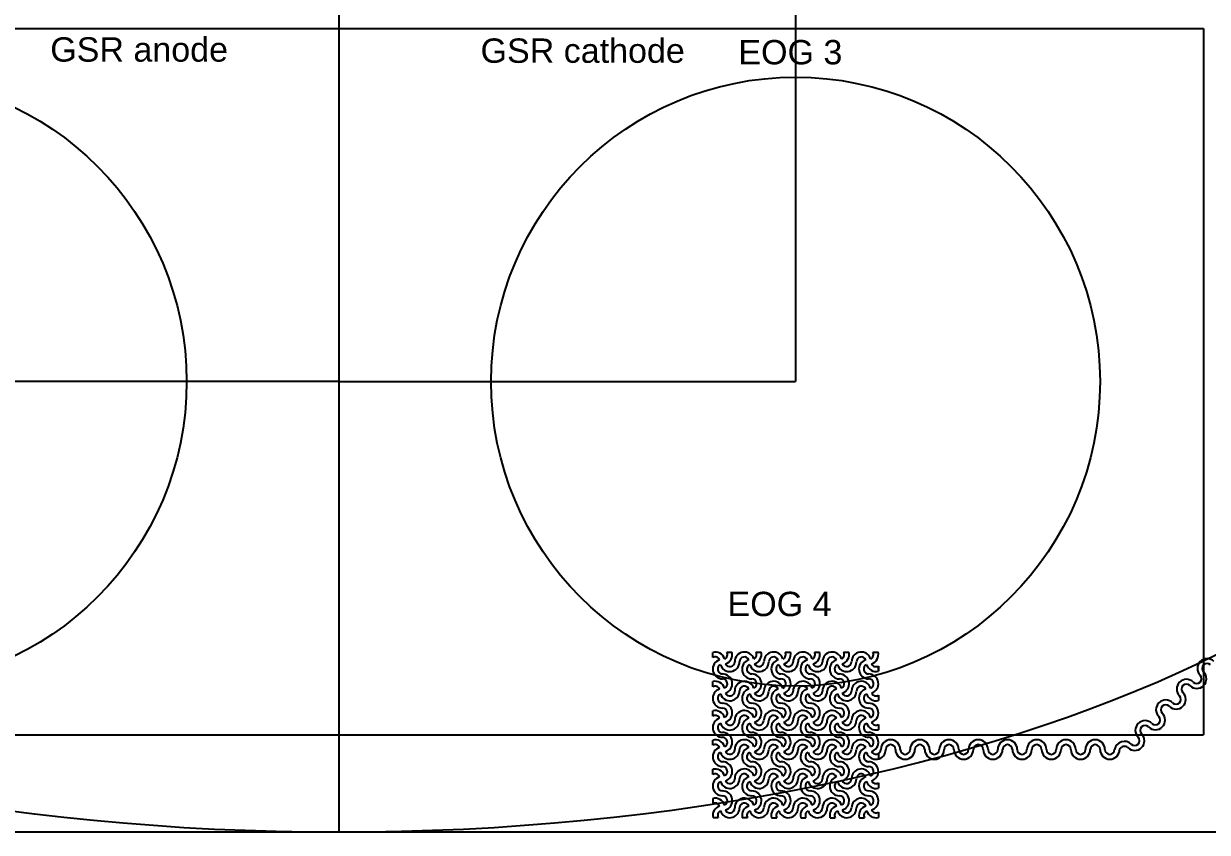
# Model space of a CAD drawing. Header units: millimetres. Extents: x 52779 to 53000, y 16171 to 16272.
# Drawn here: x 52853.4 to 52950.6, y 16171 to 16237.4 of the extents above; entities that cross this region are included whole.
import ezdxf

# ---------------------------------------------------------------- set-up
doc = ezdxf.new("R2010")
doc.units = ezdxf.units.MM
doc.header["$MEASUREMENT"] = 0
doc.layers.get('0').update_dxf_attribs({"color": 6})
doc.layers.add('MASK_1', color=255, linetype='Continuous')
doc.styles.get("Standard").update_dxf_attribs({"font": 'Arial.ttf'})

msp = doc.modelspace()

# ---------------------------------------------------------------- linework, layer by layer
for p, q in [((52879.271, 16266.044), (52879.271, 16171.044)), ((52916.771, 16266.044), (52916.771, 16208.044)), ((52808.271, 16237.044), (52950.271, 16237.044)), ((52950.271, 16237.044), (52950.271, 16179.044)), ((52879.271, 16208.044), (52841.771, 16208.044)), ((52879.271, 16208.044), (52916.771, 16208.044)), ((52808.271, 16179.044), (52950.271, 16179.044))]:
    msp.add_line(p, q)
at = {"color": 0}
for p, q in [((52909.971, 16185.391), (52909.971, 16185.819)), ((52911.118, 16185.844), (52911.546, 16185.844)), ((52913.518, 16185.844), (52913.946, 16185.844)), ((52915.918, 16185.844), (52916.346, 16185.844)), ((52918.318, 16185.844), (52918.746, 16185.844)), ((52920.718, 16185.844), (52921.146, 16185.844)), ((52923.118, 16185.844), (52923.546, 16185.844)), ((52923.571, 16184.27), (52923.571, 16184.698)), ((52923.571, 16184.698), (52923.571, 16184.27)), ((52909.971, 16182.991), (52909.971, 16183.419)), ((52923.571, 16182.298), (52923.571, 16181.87)), ((52909.971, 16180.591), (52909.971, 16181.019)), ((52923.571, 16179.898), (52923.571, 16179.47)), ((52909.971, 16178.191), (52909.971, 16178.619)), ((52923.571, 16177.498), (52923.571, 16177.07)), ((52909.971, 16175.791), (52909.971, 16176.219)), ((52923.571, 16176.044), (52923.571, 16175.96)), ((52923.571, 16175.098), (52923.571, 16174.67)), ((52909.971, 16173.819), (52909.971, 16173.391)), ((52910.425, 16172.244), (52909.997, 16172.244)), ((52912.825, 16172.244), (52912.397, 16172.244)), ((52914.797, 16172.244), (52915.225, 16172.244)), ((52917.197, 16172.244), (52917.625, 16172.244)), ((52919.597, 16172.244), (52920.025, 16172.244)), ((52921.997, 16172.244), (52922.425, 16172.244)), ((52923.571, 16172.698), (52923.571, 16172.27))]:
    msp.add_line(p, q, dxfattribs=at)
msp.add_lwpolyline([(52779.271, 16266.044), (52979.271, 16266.044), (52979.271, 16171.044), (52779.271, 16171.044)], close=True)
for centre in [(52841.771, 16208.044), (52916.771, 16208.044)]:
    msp.add_circle(centre, 25)
msp.add_ellipse((52879.271, 16218.544), major_axis=(100, 0), ratio=0.475)
at = {"layer": 'MASK_1'}
for centre, radius, start, end in [((52910.171, 16185.044), 0.8, 17.11443, 104.47751), ((52910.171, 16185.044), 0.4, 24.29519, 120), ((52910.771, 16185.644), 0.4, 294.29519, 30), ((52910.771, 16185.644), 0.8, 287.11443, 14.47751), ((52912.571, 16185.044), 0.8, 17.11443, 180), ((52912.571, 16185.044), 0.4, 24.29519, 180), ((52913.171, 16185.644), 0.4, 294.29519, 30), ((52913.171, 16185.644), 0.8, 287.11443, 14.47751), ((52914.971, 16185.044), 0.8, 17.11443, 180), ((52914.971, 16185.044), 0.4, 24.29519, 180), ((52915.571, 16185.644), 0.4, 294.29519, 30), ((52915.571, 16185.644), 0.8, 287.11443, 14.47751), ((52917.371, 16185.044), 0.8, 17.11443, 180), ((52917.371, 16185.044), 0.4, 24.29519, 180), ((52917.971, 16185.644), 0.4, 294.29519, 30), ((52917.971, 16185.644), 0.8, 287.11443, 14.47751), ((52919.771, 16185.044), 0.8, 17.11443, 180), ((52919.771, 16185.044), 0.4, 24.29519, 180), ((52920.371, 16185.644), 0.4, 294.29519, 30), ((52920.371, 16185.644), 0.8, 287.11443, 14.47751), ((52922.171, 16185.044), 0.8, 17.11443, 180), ((52922.171, 16185.044), 0.4, 24.29519, 180), ((52922.771, 16185.644), 0.4, 294.29519, 30), ((52922.771, 16185.644), 0.8, 287.11443, 14.47751), ((52910.771, 16184.444), 0.8, 107.11443, 270), ((52910.771, 16184.444), 0.4, 114.29519, 270), ((52911.371, 16185.044), 0.8, 197.11443, 0), ((52911.371, 16185.044), 0.4, 204.29519, 0), ((52913.171, 16184.444), 0.8, 107.11443, 270), ((52913.171, 16184.444), 0.4, 114.29519, 270), ((52913.771, 16185.044), 0.8, 197.11443, 0), ((52913.771, 16185.044), 0.4, 204.29519, 0), ((52915.571, 16184.444), 0.8, 107.11443, 270), ((52915.571, 16184.444), 0.4, 114.29519, 270), ((52916.171, 16185.044), 0.8, 197.11443, 0), ((52916.171, 16185.044), 0.4, 204.29519, 0), ((52917.971, 16184.444), 0.8, 107.11443, 270), ((52917.971, 16184.444), 0.4, 114.29519, 270), ((52918.571, 16185.044), 0.8, 197.11443, 0), ((52918.571, 16185.044), 0.4, 204.29519, 0), ((52920.371, 16184.444), 0.8, 107.11443, 270), ((52920.371, 16184.444), 0.4, 114.29519, 270), ((52920.971, 16185.044), 0.8, 197.11443, 0), ((52920.971, 16185.044), 0.4, 204.29519, 0), ((52922.771, 16184.444), 0.8, 107.11443, 270), ((52922.771, 16184.444), 0.4, 114.29519, 270), ((52923.371, 16185.044), 0.8, 197.11443, 284.47751), ((52923.371, 16185.044), 0.4, 204.29519, 300), ((52950.56, 16184.505), 0.8, 45, 225), ((52950.56, 16184.505), 0.4, 45, 225), ((52910.171, 16182.644), 0.8, 17.11443, 104.47751), ((52910.771, 16183.244), 0.8, 287.11443, 90), ((52910.771, 16183.244), 0.4, 294.29519, 90), ((52912.571, 16182.644), 0.8, 17.11443, 180), ((52913.171, 16183.244), 0.8, 287.11443, 90), ((52913.171, 16183.244), 0.4, 294.29519, 90), ((52914.971, 16182.644), 0.8, 17.11443, 180), ((52915.571, 16183.244), 0.8, 287.11443, 90), ((52915.571, 16183.244), 0.4, 294.29519, 90), ((52917.371, 16182.644), 0.8, 17.11443, 180), ((52917.971, 16183.244), 0.8, 287.11443, 90), ((52917.971, 16183.244), 0.4, 294.29519, 90), ((52919.771, 16182.644), 0.8, 17.11443, 180), ((52920.371, 16183.244), 0.8, 287.11443, 90), ((52920.371, 16183.244), 0.4, 294.29519, 90), ((52922.171, 16182.644), 0.8, 17.11443, 180), ((52922.771, 16183.244), 0.8, 287.11443, 90), ((52922.771, 16183.244), 0.4, 294.29519, 90), ((52948.863, 16182.808), 0.8, 45, 225), ((52949.711, 16183.657), 0.8, 225, 45), ((52949.711, 16183.657), 0.4, 225, 45), ((52910.171, 16182.644), 0.4, 24.29519, 120), ((52910.771, 16182.044), 0.8, 107.11443, 270), ((52911.371, 16182.644), 0.8, 197.11443, 0), ((52911.371, 16182.644), 0.4, 204.29519, 0), ((52912.571, 16182.644), 0.4, 24.29519, 180), ((52913.171, 16182.044), 0.8, 107.11443, 270), ((52913.771, 16182.644), 0.8, 197.11443, 0), ((52913.771, 16182.644), 0.4, 204.29519, 0), ((52914.971, 16182.644), 0.4, 24.29519, 180), ((52915.571, 16182.044), 0.8, 107.11443, 270), ((52916.171, 16182.644), 0.8, 197.11443, 0), ((52916.171, 16182.644), 0.4, 204.29519, 0), ((52917.371, 16182.644), 0.4, 24.29519, 180), ((52917.971, 16182.044), 0.8, 107.11443, 270), ((52918.571, 16182.644), 0.8, 197.11443, 0), ((52918.571, 16182.644), 0.4, 204.29519, 0), ((52919.771, 16182.644), 0.4, 24.29519, 180), ((52920.371, 16182.044), 0.8, 107.11443, 270), ((52920.971, 16182.644), 0.8, 197.11443, 0), ((52920.971, 16182.644), 0.4, 204.29519, 0), ((52922.171, 16182.644), 0.4, 24.29519, 180), ((52922.771, 16182.044), 0.8, 107.11443, 270), ((52923.371, 16182.644), 0.4, 204.29519, 300), ((52948.014, 16181.96), 0.8, 225, 45), ((52948.863, 16182.808), 0.4, 45, 225), ((52910.771, 16182.044), 0.4, 114.29519, 270), ((52910.771, 16180.844), 0.8, 287.11443, 90), ((52913.171, 16182.044), 0.4, 114.29519, 270), ((52913.171, 16180.844), 0.8, 287.11443, 90), ((52915.571, 16182.044), 0.4, 114.29519, 270), ((52915.571, 16180.844), 0.8, 287.11443, 90), ((52917.971, 16182.044), 0.4, 114.29519, 270), ((52917.971, 16180.844), 0.8, 287.11443, 90), ((52920.371, 16182.044), 0.4, 114.29519, 270), ((52920.371, 16180.844), 0.8, 287.11443, 90), ((52922.771, 16182.044), 0.4, 114.29519, 270), ((52923.371, 16182.644), 0.8, 197.11443, 284.47751), ((52922.771, 16180.844), 0.8, 287.11443, 90), ((52947.165, 16181.111), 0.8, 45, 225), ((52947.165, 16181.111), 0.4, 45, 225), ((52948.014, 16181.96), 0.4, 225, 45), ((52910.171, 16180.244), 0.8, 17.11443, 104.47751), ((52910.171, 16180.244), 0.4, 24.29519, 120), ((52910.771, 16180.844), 0.4, 294.29519, 90), ((52912.571, 16180.244), 0.8, 17.11443, 180), ((52912.571, 16180.244), 0.4, 24.29519, 180), ((52913.171, 16180.844), 0.4, 294.29519, 90), ((52914.971, 16180.244), 0.8, 17.11443, 180), ((52914.971, 16180.244), 0.4, 24.29519, 180), ((52915.571, 16180.844), 0.4, 294.29519, 90), ((52917.371, 16180.244), 0.8, 17.11443, 180), ((52917.371, 16180.244), 0.4, 24.29519, 180), ((52917.971, 16180.844), 0.4, 294.29519, 90), ((52919.771, 16180.244), 0.8, 17.11443, 180), ((52919.771, 16180.244), 0.4, 24.29519, 180), ((52920.371, 16180.844), 0.4, 294.29519, 90), ((52922.171, 16180.244), 0.8, 17.11443, 180), ((52922.171, 16180.244), 0.4, 24.29519, 180), ((52922.771, 16180.844), 0.4, 294.29519, 90), ((52946.317, 16180.263), 0.8, 225, 45), ((52946.317, 16180.263), 0.4, 225, 45), ((52910.771, 16179.644), 0.8, 107.11443, 270), ((52910.771, 16179.644), 0.4, 114.29519, 270), ((52911.371, 16180.244), 0.8, 197.11443, 0), ((52911.371, 16180.244), 0.4, 204.29519, 0), ((52913.171, 16179.644), 0.8, 107.11443, 270), ((52913.171, 16179.644), 0.4, 114.29519, 270), ((52913.771, 16180.244), 0.8, 197.11443, 0), ((52913.771, 16180.244), 0.4, 204.29519, 0), ((52915.571, 16179.644), 0.8, 107.11443, 270), ((52915.571, 16179.644), 0.4, 114.29519, 270), ((52916.171, 16180.244), 0.8, 197.11443, 0), ((52916.171, 16180.244), 0.4, 204.29519, 0), ((52917.971, 16179.644), 0.8, 107.11443, 270), ((52917.971, 16179.644), 0.4, 114.29519, 270), ((52918.571, 16180.244), 0.8, 197.11443, 0), ((52918.571, 16180.244), 0.4, 204.29519, 0), ((52920.371, 16179.644), 0.8, 107.11443, 270), ((52920.371, 16179.644), 0.4, 114.29519, 270), ((52920.971, 16180.244), 0.8, 197.11443, 0), ((52920.971, 16180.244), 0.4, 204.29519, 0), ((52922.771, 16179.644), 0.8, 107.11443, 270), ((52922.771, 16179.644), 0.4, 114.29519, 270), ((52923.371, 16180.244), 0.8, 197.11443, 284.47751), ((52923.371, 16180.244), 0.4, 204.29519, 300), ((52945.468, 16179.414), 0.8, 45, 225), ((52945.468, 16179.414), 0.4, 45, 225), ((52910.171, 16177.844), 0.8, 17.11443, 104.47751), ((52910.771, 16178.444), 0.8, 287.11443, 90), ((52910.771, 16178.444), 0.4, 294.29519, 90), ((52912.571, 16177.844), 0.8, 17.11443, 180), ((52913.171, 16178.444), 0.8, 287.11443, 90), ((52913.171, 16178.444), 0.4, 294.29519, 90), ((52914.971, 16177.844), 0.8, 17.11443, 180), ((52915.571, 16178.444), 0.8, 287.11443, 90), ((52915.571, 16178.444), 0.4, 294.29519, 90), ((52917.371, 16177.844), 0.8, 17.11443, 180), ((52917.971, 16178.444), 0.8, 287.11443, 90), ((52917.971, 16178.444), 0.4, 294.29519, 90), ((52919.771, 16177.844), 0.8, 17.11443, 180), ((52920.371, 16178.444), 0.8, 287.11443, 90), ((52920.371, 16178.444), 0.4, 294.29519, 90), ((52922.171, 16177.844), 0.8, 17.11443, 180), ((52922.771, 16178.444), 0.8, 287.11443, 90), ((52922.771, 16178.444), 0.4, 294.29519, 90), ((52924.571, 16177.844), 0.8, 0, 180), ((52926.971, 16177.844), 0.8, 0, 180), ((52929.371, 16177.844), 0.8, 0, 180), ((52931.771, 16177.844), 0.8, 0, 180), ((52934.171, 16177.844), 0.8, 0, 180), ((52936.571, 16177.844), 0.8, 0, 180), ((52938.971, 16177.844), 0.8, 0, 180), ((52941.371, 16177.844), 0.8, 0, 180), ((52944.62, 16178.566), 0.8, 225, 45), ((52944.62, 16178.566), 0.4, 225, 45), ((52910.171, 16177.844), 0.4, 24.29519, 120), ((52910.771, 16177.244), 0.8, 107.11443, 270), ((52910.771, 16177.244), 0.4, 114.29519, 270), ((52911.371, 16177.844), 0.8, 197.11443, 0), ((52911.371, 16177.844), 0.4, 204.29519, 0), ((52912.571, 16177.844), 0.4, 24.29519, 180), ((52913.171, 16177.244), 0.8, 107.11443, 270), ((52913.171, 16177.244), 0.4, 114.29519, 270), ((52913.771, 16177.844), 0.8, 197.11443, 0), ((52913.771, 16177.844), 0.4, 204.29519, 0), ((52914.971, 16177.844), 0.4, 24.29519, 180), ((52915.571, 16177.244), 0.8, 107.11443, 270), ((52915.571, 16177.244), 0.4, 114.29519, 270), ((52916.171, 16177.844), 0.8, 197.11443, 0), ((52916.171, 16177.844), 0.4, 204.29519, 0), ((52917.371, 16177.844), 0.4, 24.29519, 180), ((52917.971, 16177.244), 0.8, 107.11443, 270), ((52917.971, 16177.244), 0.4, 114.29519, 270), ((52918.571, 16177.844), 0.8, 197.11443, 0), ((52918.571, 16177.844), 0.4, 204.29519, 0), ((52919.771, 16177.844), 0.4, 24.29519, 180), ((52920.371, 16177.244), 0.8, 107.11443, 270), ((52920.371, 16177.244), 0.4, 114.29519, 270), ((52920.971, 16177.844), 0.8, 197.11443, 0), ((52920.971, 16177.844), 0.4, 204.29519, 0), ((52922.171, 16177.844), 0.4, 24.29519, 180), ((52922.771, 16177.244), 0.8, 107.11443, 270), ((52922.771, 16177.244), 0.4, 114.29519, 270), ((52923.371, 16177.844), 0.8, 197.11443, 0), ((52923.371, 16177.844), 0.4, 204.29519, 0), ((52924.571, 16177.844), 0.4, 0, 180), ((52925.771, 16177.844), 0.8, 180, 0), ((52925.771, 16177.844), 0.4, 180, 0), ((52926.971, 16177.844), 0.4, 0, 180), ((52928.171, 16177.844), 0.8, 180, 0), ((52928.171, 16177.844), 0.4, 180, 0), ((52929.371, 16177.844), 0.4, 0, 180), ((52930.571, 16177.844), 0.8, 180, 0), ((52930.571, 16177.844), 0.4, 180, 0), ((52931.771, 16177.844), 0.4, 0, 180), ((52932.971, 16177.844), 0.8, 180, 0), ((52932.971, 16177.844), 0.4, 180, 0), ((52934.171, 16177.844), 0.4, 0, 180), ((52935.371, 16177.844), 0.8, 180, 0), ((52935.371, 16177.844), 0.4, 180, 0), ((52936.571, 16177.844), 0.4, 0, 180), ((52937.771, 16177.844), 0.8, 180, 0), ((52937.771, 16177.844), 0.4, 180, 0), ((52938.971, 16177.844), 0.4, 0, 180), ((52940.171, 16177.844), 0.8, 180, 0), ((52940.171, 16177.844), 0.4, 180, 0), ((52941.371, 16177.844), 0.4, 0, 180), ((52942.571, 16177.844), 0.8, 180, 0), ((52942.571, 16177.844), 0.4, 180, 0), ((52943.771, 16177.699), 0.813, 45.91821, 169.68764), ((52943.771, 16177.665), 0.438, 49.8039, 155.88701), ((52910.771, 16176.044), 0.8, 287.11443, 90), ((52913.171, 16176.044), 0.8, 287.11443, 90), ((52915.571, 16176.044), 0.8, 287.11443, 90), ((52917.971, 16176.044), 0.8, 287.11443, 90), ((52920.371, 16176.044), 0.8, 287.11443, 90), ((52922.771, 16176.044), 0.8, 287.11443, 90), ((52910.171, 16175.444), 0.8, 17.11443, 104.47751), ((52910.171, 16175.444), 0.4, 24.29519, 120), ((52910.771, 16176.044), 0.4, 294.29519, 90), ((52912.571, 16175.444), 0.8, 17.11443, 180), ((52912.571, 16175.444), 0.4, 24.29519, 180), ((52913.171, 16176.044), 0.4, 294.29519, 90), ((52914.971, 16175.444), 0.8, 17.11443, 180), ((52914.971, 16175.444), 0.4, 24.29519, 180), ((52915.571, 16176.044), 0.4, 294.29519, 90), ((52917.371, 16175.444), 0.8, 17.11443, 180), ((52917.371, 16175.444), 0.4, 24.29519, 180), ((52917.971, 16176.044), 0.4, 294.29519, 90), ((52919.771, 16175.444), 0.8, 17.11443, 180), ((52919.771, 16175.444), 0.4, 24.29519, 180), ((52920.371, 16176.044), 0.4, 294.29519, 90), ((52922.171, 16175.444), 0.8, 17.11443, 180), ((52922.171, 16175.444), 0.4, 24.29519, 180), ((52922.771, 16176.044), 0.4, 294.29519, 90), ((52910.771, 16174.844), 0.8, 107.11443, 270), ((52910.771, 16174.844), 0.4, 114.29519, 270), ((52911.371, 16175.444), 0.8, 197.11443, 0), ((52911.371, 16175.444), 0.4, 204.29519, 0), ((52913.171, 16174.844), 0.8, 107.11443, 270), ((52913.171, 16174.844), 0.4, 114.29519, 270), ((52913.771, 16175.444), 0.8, 197.11443, 0), ((52913.771, 16175.444), 0.4, 204.29519, 0), ((52915.571, 16174.844), 0.8, 107.11443, 270), ((52915.571, 16174.844), 0.4, 114.29519, 270), ((52916.171, 16175.444), 0.8, 197.11443, 0), ((52916.171, 16175.444), 0.4, 204.29519, 0), ((52917.971, 16174.844), 0.8, 107.11443, 270), ((52917.971, 16174.844), 0.4, 114.29519, 270), ((52918.571, 16175.444), 0.8, 197.11443, 0), ((52918.571, 16175.444), 0.4, 204.29519, 0), ((52920.371, 16174.844), 0.8, 107.11443, 270), ((52920.371, 16174.844), 0.4, 114.29519, 270), ((52920.971, 16175.444), 0.8, 197.11443, 0), ((52920.971, 16175.444), 0.4, 204.29519, 0), ((52922.771, 16174.844), 0.8, 107.11443, 270), ((52922.771, 16174.844), 0.4, 114.29519, 270), ((52923.371, 16175.444), 0.8, 197.11443, 284.47751), ((52923.371, 16175.444), 0.4, 204.29519, 300), ((52910.171, 16173.044), 0.8, 17.11443, 104.47751), ((52910.771, 16173.644), 0.8, 287.11443, 90), ((52910.771, 16173.644), 0.4, 294.29519, 90), ((52912.571, 16173.044), 0.8, 17.11443, 180), ((52913.171, 16173.644), 0.8, 287.11443, 90), ((52913.171, 16173.644), 0.4, 294.29519, 90), ((52914.971, 16173.044), 0.8, 17.11443, 180), ((52915.571, 16173.644), 0.8, 287.11443, 90), ((52915.571, 16173.644), 0.4, 294.29519, 90), ((52917.371, 16173.044), 0.8, 17.11443, 180), ((52917.971, 16173.644), 0.8, 287.11443, 90), ((52917.971, 16173.644), 0.4, 294.29519, 90), ((52919.771, 16173.044), 0.8, 17.11443, 180), ((52920.371, 16173.644), 0.8, 287.11443, 90), ((52920.371, 16173.644), 0.4, 294.29519, 90), ((52922.171, 16173.044), 0.8, 17.11443, 180), ((52922.771, 16173.644), 0.8, 287.11443, 90), ((52922.771, 16173.644), 0.4, 294.29519, 90), ((52910.171, 16173.044), 0.4, 24.29519, 120), ((52910.771, 16172.444), 0.8, 107.11443, 194.47751), ((52910.771, 16172.444), 0.4, 114.29519, 210), ((52911.371, 16173.044), 0.8, 197.11443, 0), ((52911.371, 16173.044), 0.4, 204.29519, 0), ((52912.571, 16173.044), 0.4, 24.29519, 180), ((52913.171, 16172.444), 0.8, 107.11443, 194.47751), ((52913.171, 16172.444), 0.4, 114.29519, 210), ((52913.771, 16173.044), 0.8, 197.11443, 0), ((52913.771, 16173.044), 0.4, 204.29519, 0), ((52914.971, 16173.044), 0.4, 24.29519, 180), ((52915.571, 16172.444), 0.8, 107.11443, 194.47751), ((52915.571, 16172.444), 0.4, 114.29519, 210), ((52916.171, 16173.044), 0.8, 197.11443, 0), ((52916.171, 16173.044), 0.4, 204.29519, 0), ((52917.371, 16173.044), 0.4, 24.29519, 180), ((52917.971, 16172.444), 0.8, 107.11443, 194.47751), ((52917.971, 16172.444), 0.4, 114.29519, 210), ((52918.571, 16173.044), 0.8, 197.11443, 0), ((52918.571, 16173.044), 0.4, 204.29519, 0), ((52919.771, 16173.044), 0.4, 24.29519, 180), ((52920.371, 16172.444), 0.8, 107.11443, 194.47751), ((52920.371, 16172.444), 0.4, 114.29519, 210), ((52920.971, 16173.044), 0.8, 197.11443, 0), ((52920.971, 16173.044), 0.4, 204.29519, 0), ((52922.171, 16173.044), 0.4, 24.29519, 180), ((52922.771, 16172.444), 0.8, 107.11443, 194.47751), ((52922.771, 16172.444), 0.4, 114.29519, 210), ((52923.371, 16173.044), 0.8, 197.11443, 284.47751), ((52923.371, 16173.044), 0.4, 204.29519, 300)]:
    msp.add_arc(centre, radius, start, end, dxfattribs=at)

# ---------------------------------------------------------------- texts
at = {"char_height": 2, "attachment_point": 1}
for s, width, insert in [('GSR anode', 14.38525, (52855.57, 16236.317)), ('GSR cathode', 16.67892, (52890.904, 16236.22)), ('EOG 3', 14.38525, (52912.073, 16236.094)), ('EOG 4', 14.38525, (52911.182, 16190.793))]:
    msp.add_mtext_dynamic_manual_height_columns(s, width=width, gutter_width=500, heights=[0], dxfattribs=dict(at, insert=insert))

doc.saveas('drawing.dxf')
